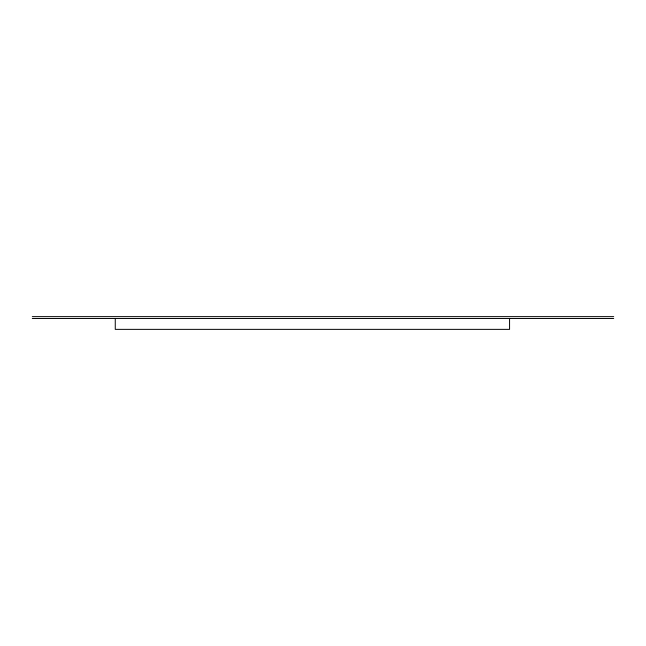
<?xml version="1.0" encoding="UTF-8"?>
<svg xmlns="http://www.w3.org/2000/svg" width="646" height="646" viewBox="0 0 646 646"><rect width="100%" height="100%" fill="white"/><g stroke="black" fill="none" stroke-linecap="round" stroke-linejoin="round"><path stroke-width="0.97" d="M32.3 316.637L613.7 316.637M32.3 318.478L613.7 318.478M509.565 318.478L509.565 329.363L115.263 329.363L115.263 318.478"/></g></svg>
